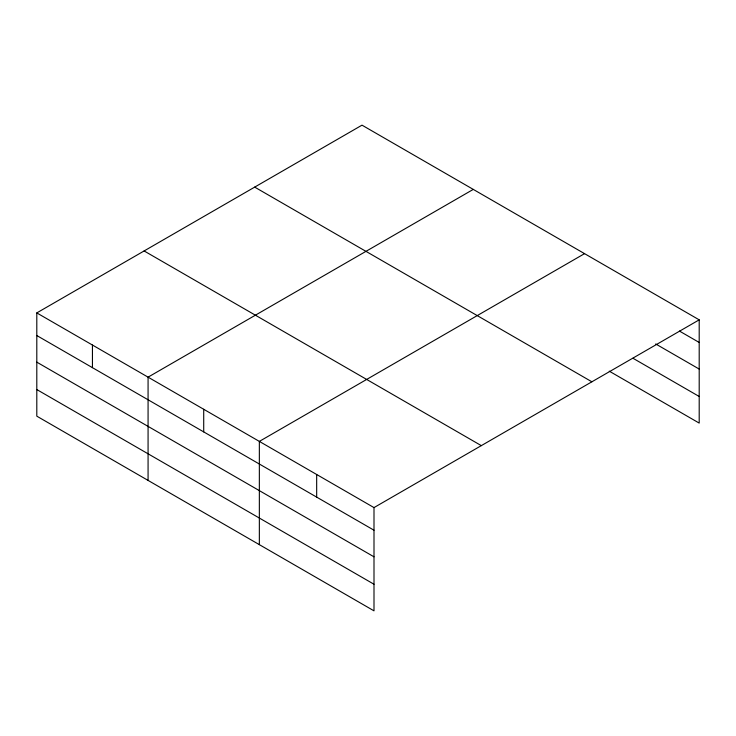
<?xml version="1.0" encoding="UTF-8"?>
<svg xmlns="http://www.w3.org/2000/svg" width="736" height="736" viewBox="0 0 736 736"><rect width="100%" height="100%" fill="white"/><g stroke="black" fill="none" stroke-linecap="round" stroke-linejoin="round"><path stroke-width="1.1" d="M609.261 371.165L699.2 423.09L699.2 319.838L362.002 125.157L36.8 312.91L36.8 416.162L373.998 610.843L373.998 507.592L36.8 312.91M473.276 189.4L148.074 377.154L148.074 480.406M584.55 253.644L259.348 441.398L259.348 544.649M373.998 507.592L699.2 319.838M679.429 331.053L699.2 342.461M655.712 343.96L699.2 369.067M632.978 358.257L699.2 396.483M254.684 187.11L591.882 381.791M144.118 250.948L481.316 445.63M36.8 335.533L373.998 530.214M36.8 362.14L373.998 556.821M36.8 389.556L373.998 584.237M316.673 474.49L316.673 497.122M203.716 409.271L203.716 431.903M92.442 345.028L92.442 367.66"/></g></svg>
